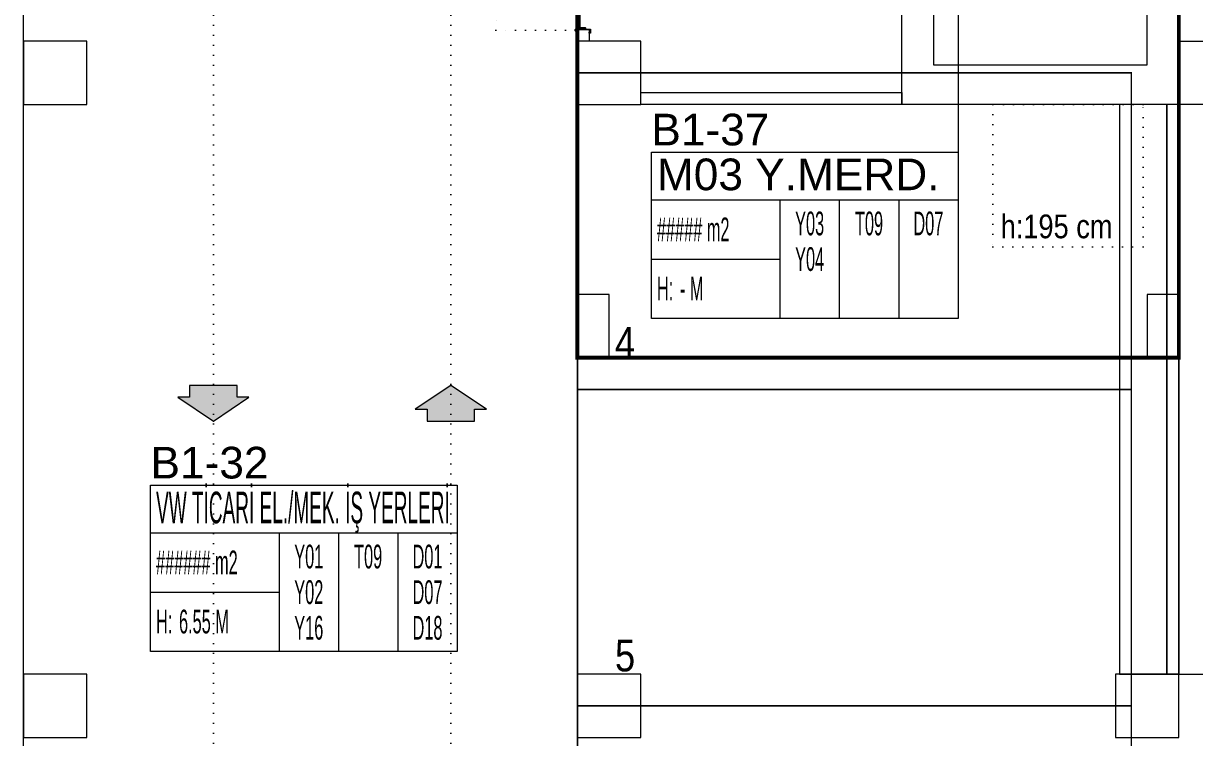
# Model space of a CAD drawing. Header units: metres. Extents: x -13933 to 152404, y -7861 to 21912.
# Drawn here: x 61360 to 62840, y 1600 to 2503 of the extents above; entities that cross this region are included whole.
import ezdxf
from ezdxf.enums import TextEntityAlignment as Align

# ---------------------------------------------------------------- set-up
doc = ezdxf.new("R2010")
doc.units = ezdxf.units.M
doc.header["$LTSCALE"] = 100
doc.header["$MEASUREMENT"] = 0
doc.linetypes.add('DOT2', pattern=[0.125, 0, -0.125])
doc.linetypes.add('HIDDEN', pattern=[0.375, 0.25, -0.125])
doc.layers.get('0').update_dxf_attribs({"color": 9, "lineweight": 9})
for name, color, linetype, lineweight in [('00', 9, 'Continuous', 9), ('01', 9, 'Continuous', 9), ('05', 9, 'Continuous', 9), ('06B', 9, 'Continuous', 9), ('06D', 9, 'Continuous', 9), ('10', 9, 'Continuous', 9), ('20', 9, 'DOT2', 9), ('21', 9, 'Continuous', 9), ('21_mahal200', 9, 'Continuous', 9)]:
    doc.layers.add(name, color=color, linetype=linetype, lineweight=lineweight)
doc.styles.add('Arial', font='arial.ttf', dxfattribs={"height": 2.5})
doc.styles.add('MuuM_TEXT-STANDART', font='ARIALN.TTF')
doc.dimstyles.new('MuuM_DIM200', dxfattribs={"dimscale": 20, "dimtxt": 2, "dimasz": 1, "dimexe": 1, "dimexo": 1, "dimgap": 1, "dimtad": 1, "dimdec": 1, "dimrnd": 0.5, "dimdsep": 46, "dimtxsty": 'MuuM_TEXT-STANDART', "dimblk": 'ARCHTICK', "dimcen": 0, "dimdle": 0.15, "dimclrd": 256, "dimclre": 256, "dimclrt": 256, "dimadec": 0, "dimazin": 0, "dimtfac": 5, "dimtdec": 1, "dimtix": 1, "dimtmove": 2, "dimatfit": 3, "dimldrblk": 'DOT', "dimfxl": 3, "dimfxlon": 1, "dimtolj": 1, "dimlwd": -1, "dimlwe": -1, "dimarcsym": 0})

# ---------------------------------------------------------------- blocks, each defined once
blk = doc.blocks.new('p-kolon_80x80')
blk.add_lwpolyline([(-40, -40), (40, -40), (40, 40), (-40, 40)], close=True)
blk = doc.blocks.new('1.bod.mimari.elk')
at = {"layer": '01'}
for points in [[(6510, -5630), (6510, -5630), (6510, -5630), (6510, -6180), (6780, -6180), (6780, -5630), (6780, -5630), (6780, -5630), (6820, -5630), (6820, -6230), (6470, -6230), (6470, -5630), (6510, -5630)], [(6060, -6550), (6100, -6550), (6100, -6470), (6060, -6470), (6060, -6550)], [(6780, -6550), (6820, -6550), (6820, -6470), (6780, -6470), (6780, -6550)]]:
    blk.add_lwpolyline(points, dxfattribs=at)
for p in [(5400, -6190), (6100, -6190), (5400, -6990), (6100, -6990), (6780, -6990)]:
    blk.add_blockref('p-kolon_80x80', p, dxfattribs=at)
blk = doc.blocks.new('p-işyeri')
at = {"color": 0, "const_width": 2}
blk.add_lwpolyline([(200, 0), (200, 700), (-200, 700), (-200, 0)], close=True, dxfattribs=at)
blk = doc.blocks.new('p-dilatasyon yeri')
at = {"layer": '06D'}
blk.add_lwpolyline([(5360, 80), (5360, 6452.7)], dxfattribs=at)
blk = doc.blocks.new('p-birim')
blk.add_lwpolyline([(0, 0), (1, 0), (1, 1), (0, 1)], close=True)
blk = doc.blocks.new('gr-p-barel kilitli kapı kolu')
at = {"flags": 128}
for points in [[(-0.9, 0.8), (-0.9, 4.9), (-11.7, 4.9), (-11.7, 6.7), (0.9, 6.7), (0.9, 0.8)], [(-0.8, 5), (0.8, 6.6)]]:
    blk.add_lwpolyline(points, dxfattribs=at)
blk.add_lwpolyline([(-2.75, 0), (-2.75, 0.7), (2.75, 0.7), (2.75, 0)])
blk.add_lwpolyline([(-1.3, 0.7), (1.3, 0.7), (1.3, 0.8), (-1.3, 0.8)], close=True)
blk = doc.blocks.new('prf-scr2')
at = {"linetype": 'DOT2', "ltscale": 10}
blk.add_line((0, 0.2), (0, -1.1), dxfattribs=at)
for p, q in [((-0.1, -0.2), (0.1, -0.3)), ((0.1, -0.2), (-0.1, -0.2)), ((0.1, -0.3), (-0.1, -0.3)), ((-0.1, -0.3), (0.1, -0.4)), ((0.1, -0.4), (-0.1, -0.4)), ((0.1, -0.5), (-0.1, -0.4)), ((-0.1, -0.4), (0.1, -0.4)), ((0.1, -0.6), (-0.1, -0.5)), ((-0.1, -0.5), (0.1, -0.5)), ((-0.1, -0.6), (0.1, -0.7)), ((0.1, -0.6), (-0.1, -0.6)), ((-0.1, -0.6), (0.1, -0.6)), ((-0.1, -0.7), (0.1, -0.8)), ((0.1, -0.7), (-0.1, -0.7)), ((-0.1, -0.8), (0.1, -0.8)), ((0.1, -0.8), (-0.1, -0.8)), ((0.1, -0.2), (0, -0.1)), ((0, -0.2), (0.1, -0.2))]:
    blk.add_line(p, q)
blk.add_lwpolyline([(0.2, 0), (-0.2, 0), (-0.2, 0), (-0.1, -0.1), (0.1, -0.1), (0.2, 0), (0.2, 0)], close=True)
for points in [[(0.2, 0), (-0.2, 0)], [(-0.1, -0.1), (-0.1, -0.2), (-0.1, -0.2), (-0.1, -0.2), (-0.1, -0.2), (-0.1, -0.3), (-0.1, -0.3), (-0.1, -0.3), (-0.1, -0.3), (-0.1, -0.4), (-0.1, -0.4), (-0.1, -0.4), (-0.1, -0.4), (-0.1, -0.4), (-0.1, -0.5), (-0.1, -0.5), (-0.1, -0.5), (-0.1, -0.5), (-0.1, -0.5), (-0.1, -0.5), (-0.1, -0.6), (-0.1, -0.6), (-0.1, -0.6), (-0.1, -0.6), (-0.1, -0.6), (-0.1, -0.7), (-0.1, -0.7), (-0.1, -0.7), (-0.1, -0.7), (-0.1, -0.7), (-0.1, -0.8), (-0.1, -0.8), (-0.1, -0.8), (-0.1, -0.8), (0, -0.9), (0, -0.9), (0, -0.9), (0.1, -0.8), (0.1, -0.8), (0.1, -0.7), (0.1, -0.7), (0.1, -0.7), (0.1, -0.7), (0.1, -0.7), (0.1, -0.7), (0.1, -0.6), (0.1, -0.6), (0.1, -0.6), (0.1, -0.6), (0.1, -0.6), (0.1, -0.5), (0.1, -0.5), (0.1, -0.5), (0.1, -0.5), (0.1, -0.4), (0.1, -0.4), (0.1, -0.4), (0.1, -0.4), (0.1, -0.4), (0.1, -0.3), (0.1, -0.3), (0.1, -0.3), (0.1, -0.3), (0.1, -0.3), (0.1, -0.3), (0.1, -0.2), (0.1, -0.2), (0.1, -0.2), (0.1, -0.2), (0.1, -0.2), (0.1, -0.1)]]:
    blk.add_lwpolyline(points)
blk = doc.blocks.new('K-SAC-01')
at = {"layer": '10'}
for points in [[(-4.6, 16.2, -0.414214), (-4.5, 16.3), (-0.1, 16.3, -0.414214), (0, 16.2), (0, 5.9), (0.2, 5.9), (0.2, 16.2, 0.414214), (-0.1, 16.5), (-4.5, 16.5, 0.414214), (-4.8, 16.2), (-4.8, 15.3, 0.414214), (-4.5, 15), (-3.4, 15), (-3.4, 15.2), (-4.5, 15.2, -0.414214), (-4.6, 15.3)], [(104.6, 16.2, 0.414214), (104.5, 16.3), (100.1, 16.3, 0.414214), (100, 16.2), (100, 5.9), (99.8, 5.9), (99.8, 16.2, -0.414214), (100.1, 16.5), (104.5, 16.5, -0.414214), (104.8, 16.2), (104.8, 15.3, -0.414214), (104.5, 15), (103.4, 15), (103.4, 15.2), (104.5, 15.2, 0.414214), (104.6, 15.3)], [(0.2, 10.3, -0.414214), (0.5, 10.6), (1.5, 10.6, -0.414214), (1.8, 10.3), (1.8, 3.9, -0.414214), (1.5, 3.6, -0.414214), (1.2, 3.9), (1.2, 4.8), (0.2, 4.8), (0.2, -1.2, -0.414214), (-0.1, -1.5), (-4.5, -1.5, -0.414214), (-4.8, -1.2), (-4.8, -0.3, -0.414214), (-4.5, 0), (-3.4, 0), (-3.4, -0.2), (-4.5, -0.2, 0.414214), (-4.6, -0.3), (-4.6, -1.2, 0.414214), (-4.5, -1.3), (-0.1, -1.3, 0.414214), (0, -1.2), (0, 5), (1.4, 5), (1.4, 3.9, 0.414214), (1.5, 3.8, 0.414214), (1.6, 3.9), (1.6, 10.3, 0.414214), (1.5, 10.4), (0.5, 10.4, 0.414214), (0.4, 10.3), (0.4, 9.4), (0.2, 9.4)], [(-0.4, -2), (1, -1.4), (1, 1.5), (1.2, 1.5), (1.2, -1.5), (-0.3, -2.2, -14.796002)], [(99.8, 10.3, 0.414214), (99.5, 10.6), (98.5, 10.6, 0.414214), (98.2, 10.3), (98.2, 3.9, 0.414214), (98.5, 3.6, 0.414214), (98.8, 3.9), (98.8, 4.8), (99.8, 4.8), (99.8, -1.2, 0.414214), (100.1, -1.5), (104.5, -1.5, 0.414214), (104.8, -1.2), (104.8, -0.3, 0.414214), (104.5, 0), (103.4, 0), (103.4, -0.2), (104.5, -0.2, -0.414214), (104.6, -0.3), (104.6, -1.2, -0.414214), (104.5, -1.3), (100.1, -1.3, -0.414214), (100, -1.2), (100, 5), (98.6, 5), (98.6, 3.9, -0.414214), (98.5, 3.8, -0.414214), (98.4, 3.9), (98.4, 10.3, -0.414214), (98.5, 10.4), (99.5, 10.4, -0.414214), (99.6, 10.3), (99.6, 9.4), (99.8, 9.4)]]:
    blk.add_lwpolyline(points, format="xyb", close=True, dxfattribs=at)
for points in [[(98.8, 0.1), (98.8, 2.1), (99.1, 2.1), (99.1, 3.2), (1.5, 3.2), (1.5, 2.1), (1.8, 2.1), (1.8, 0.1), (1.5, 0.1), (1.5, 1.9), (1.2, 1.9), (1.2, 3.5), (99.4, 3.5), (99.4, 1.9), (99.1, 1.9), (99.1, 0.1)], [(98.8, 2.1), (98.8, 0.1), (99.4, 0.1), (99.4, -1.5), (1.2, -1.5), (1.2, 0.1), (1.8, 0.1), (1.8, 2.1), (2.1, 2.1), (2.1, -0.1), (1.5, -0.1), (1.5, -1.2), (99.1, -1.2), (99.1, -0.1), (98.5, -0.1), (98.5, 2.1), (98.8, 2.1)]]:
    blk.add_lwpolyline(points, dxfattribs=at)
for points in [[(2.1, 3), (8.1, 3), (8.1, -1), (2.1, -1)], [(2.4, 2.7), (7.8, 2.7), (7.8, -0.7), (2.4, -0.7)], [(98.5, 3), (92.5, 3), (92.5, -1), (98.5, -1)], [(98.2, 2.7), (92.8, 2.7), (92.8, -0.7), (98.2, -0.7)]]:
    blk.add_lwpolyline(points, close=True, dxfattribs=at)
blk.add_circle((-0.9, -2.5), 0.55, dxfattribs=at)
at = {"layer": '20', "linetype": 'HIDDEN'}
for points in [[(-0.2, -1.3), (-0.2, 0), (-1.7, 0), (-1.7, -1.3)], [(-0.4, -2), (-0.4, -0.2), (-1.5, -0.2), (-1.5, -2)]]:
    blk.add_lwpolyline(points, dxfattribs=at)
at = {"layer": '20'}
blk.add_lwpolyline([(-0.9, -2.5), (-0.9, -102.9)], dxfattribs=at)
blk.add_arc((-0.9, -2.5), 100.4, 270, 1.5131, dxfattribs=at)
at = {"layer": '06B'}
blk.add_blockref('gr-p-barel kilitli kapı kolu', (91.4, 3.5), dxfattribs=at)
at = {"layer": '06B', "xscale": -1, "rotation": 180}
blk.add_blockref('gr-p-barel kilitli kapı kolu', (91.4, -1.5), dxfattribs=at)
at = {"layer": '10', "xscale": -1, "rotation": 90}
blk.add_blockref('prf-scr2', (1.5, 1), dxfattribs=at)
at = {"layer": '10', "rotation": 270}
blk.add_blockref('prf-scr2', (99.1, 1.2), dxfattribs=at)
blk = doc.blocks.new('0_arrow1')
blk.add_hatch(color=254).paths.add_polyline_path([(0, 0), (-22.5, -15), (-15, -15), (-15, -22.5), (15, -22.5), (15, -15), (22.5, -15)])
at = {"linetype": 'ByBlock', "lineweight": -2}
blk.add_lwpolyline([(15, -22.5), (-15, -22.5), (-15, -15), (-22.5, -15), (0, 0), (22.5, -15), (15, -15)], close=True, dxfattribs=at)
blk.add_point((0, 0))
blk = doc.blocks.new('_ArchTick')
at = {"color": 0, "linetype": 'ByBlock', "const_width": 0.15}
blk.add_lwpolyline([(-0.5, -0.5), (0.5, 0.5)], dxfattribs=at)
blk = doc.blocks.new('_Dot')
at = {"color": 0, "linetype": 'ByBlock', "lineweight": -2}
blk.add_line((-0.5, 0), (-1, 0), dxfattribs=at)
at = {"color": 0, "linetype": 'ByBlock', "const_width": 0.5}
blk.add_lwpolyline([(-0.25, 0, 1), (0.25, 0, 1)], format="xyb", close=True, dxfattribs=at)
blk = doc.blocks.new('0_roomno2')
blk.add_lwpolyline([(19.375, -10.5), (0, -10.5), (0, 0), (19.375, 0)], close=True)
for points in [[(0, -3), (19.375, -3)], [(8.125, -3), (8.125, -10.5)], [(11.875, -3), (11.875, -10.5)], [(15.625, -3), (15.625, -10.5)], [(0, -6.75), (8.125, -6.75)]]:
    blk.add_lwpolyline(points)
at = {"style": 'MuuM_TEXT-STANDART', "width": 0.6}
blk.add_text('H:', height=1.5, dxfattribs=at).set_placement((0.35, -8.608), align=Align.MIDDLE_LEFT)
at = {"style": 'Arial'}
blk.add_attdef('ODANO', (0, 1.17), '', height=2, dxfattribs=at)
blk.add_attdef('MEKANADI', text='', height=2, dxfattribs=at).set_placement((0.35, -3), align=Align.BOTTOM_LEFT)
at = {"style": 'MuuM_TEXT-STANDART', "width": 0.6}
for tag, p in [('M2', (0.35, -4.875)), ('TEMIZTAVANYUKSEKLIGI', (1.8, -8.608))]:
    blk.add_attdef(tag, text='', height=1.5, dxfattribs=at).set_placement(p, align=Align.MIDDLE_LEFT)
for tag, p in [('YER01', (10, -4.5)), ('TAVAN01', (13.75, -4.5)), ('DUVAR01', (17.5, -4.5)), ('YER02', (10, -6.75)), ('TAVAN02', (13.75, -6.75)), ('DUVAR02', (17.5, -6.75)), ('YER03', (10, -9)), ('TAVAN03', (13.75, -9)), ('DUVAR03', (17.5, -9))]:
    blk.add_attdef(tag, text='', height=1.5, dxfattribs=at).set_placement(p, align=Align.MIDDLE_CENTER)
blk = doc.blocks.new('1.bod.mimari1.elk')
at = {"layer": '00'}
for points in [[(6060, -6135), (6075, -6135), (6075, -6150)], [(6075, -6150), (6060, -6150), (6060, -6135)], [(6400, -6215), (6470, -6215), (6470, -6230), (6140, -6230), (6140, -6215), (6400, -6215)]]:
    blk.add_lwpolyline(points, dxfattribs=at)
blk.add_lwpolyline([(6820, -6950), (6820, -6230), (6805, -6230), (6805, -6950)], close=True, dxfattribs=at)
at = {"layer": '06D', "linetype": 'DOT2'}
for points in [[(5600, -2652.1), (5600, -7740, 0.4142136), (6200, -8340)], [(5900, -2652.1), (5900, -7740, 0.4142136), (6200, -8040)]]:
    blk.add_lwpolyline(points, format="xyb", dxfattribs=at)
at = {"layer": '20', "ltscale": 2, "const_width": 5}
blk.add_lwpolyline([(6820, -6550), (6060, -6550), (6060, -4550), (6820, -4550)], close=True, dxfattribs=at)
at = {"layer": '20'}
blk.add_lwpolyline([(6585, -6410), (6775, -6410), (6775, -6230), (6585, -6230)], close=True, dxfattribs=at)
blk.add_blockref('p-dilatasyon yeri', (0, -8630))
at = {"xscale": -1, "rotation": 270}
blk.add_blockref('K-SAC-01', (6060, -6135), dxfattribs=at)
at = {"layer": '05', "xscale": 60.00000000000003}
for p, yscale in [((6820, -6150), 500), ((6820, -6950), 720)]:
    blk.add_blockref('p-birim', p, dxfattribs=dict(at, yscale=yscale))
at = {"layer": '05', "xscale": 60, "yscale": 720, "rotation": 180}
blk.add_blockref('p-birim', (6805, -6230), dxfattribs=at)
at = {"layer": '06D', "color": 89, "linetype": 'HIDDEN', "true_color": 0x2e4d23, "rotation": 90}
for p in [(6760, -6390), (6760, -6790), (6760, -7190)]:
    blk.add_blockref('p-işyeri', p, dxfattribs=at)
at = {"layer": '06D', "xscale": -2, "yscale": 2, "zscale": 2, "rotation": 180}
blk.add_blockref('0_arrow1', (5600, -6630), dxfattribs=at)
at = {"layer": '06D', "xscale": -2, "yscale": 2, "zscale": 2}
blk.add_blockref('0_arrow1', (5900, -6585), dxfattribs=at)
at = {"layer": '21_mahal200'}
ref = blk.add_blockref('0_roomno2', (6153.51, -6290.28), dxfattribs=dict(at, xscale=20, yscale=20, zscale=20))
ref.add_attrib('ODANO', 'B1-37', (6153.51, -6281.64), dxfattribs={"layer": '0', "height": 40, "style": 'Arial'})
ref.add_attrib('MEKANADI', 'M03 Y.MERD.', dxfattribs={"layer": '0', "height": 40, "style": 'Arial'}).set_placement((6160.51, -6350.28), align=Align.BOTTOM_LEFT)
ref.add_attrib('M2', '##### m2', dxfattribs={"layer": '0', "height": 30, "style": 'MuuM_TEXT-STANDART', "width": 0.6}).set_placement((6160.51, -6387.78), align=Align.MIDDLE_LEFT)
ref.add_attrib('TEMIZTAVANYUKSEKLIGI', '- M', dxfattribs={"layer": '0', "height": 30, "style": 'MuuM_TEXT-STANDART', "width": 0.6}).set_placement((6189.51, -6462.44), align=Align.MIDDLE_LEFT)
ref.add_attrib('YER01', 'Y03', dxfattribs={"layer": '0', "height": 30, "style": 'MuuM_TEXT-STANDART', "width": 0.6}).set_placement((6353.51, -6380.28), align=Align.MIDDLE_CENTER)
ref.add_attrib('TAVAN01', 'T09', dxfattribs={"layer": '0', "height": 30, "style": 'MuuM_TEXT-STANDART', "width": 0.6}).set_placement((6428.51, -6380.28), align=Align.MIDDLE_CENTER)
ref.add_attrib('DUVAR01', 'D07', dxfattribs={"layer": '0', "height": 30, "style": 'MuuM_TEXT-STANDART', "width": 0.6}).set_placement((6503.51, -6380.28), align=Align.MIDDLE_CENTER)
ref.add_attrib('YER02', 'Y04', dxfattribs={"layer": '0', "height": 30, "style": 'MuuM_TEXT-STANDART', "width": 0.6}).set_placement((6353.51, -6425.28), align=Align.MIDDLE_CENTER)
ref = blk.add_blockref('0_roomno2', (5520.6, -6711.22), dxfattribs=dict(at, xscale=20, yscale=20, zscale=20))
ref.add_attrib('ODANO', 'B1-32', (5520.6, -6702.58), dxfattribs={"layer": '0', "height": 40, "style": 'Arial'})
ref.add_attrib('MEKANADI', 'VW TİCARİ EL./MEK. İŞ YERLERİ', dxfattribs={"layer": '0', "height": 40, "style": 'Arial', "width": 0.43}).set_placement((5527.6, -6771.22), align=Align.BOTTOM_LEFT)
ref.add_attrib('M2', '###### m2', dxfattribs={"layer": '0', "height": 30, "style": 'MuuM_TEXT-STANDART', "width": 0.6}).set_placement((5527.6, -6808.72), align=Align.MIDDLE_LEFT)
ref.add_attrib('TEMIZTAVANYUKSEKLIGI', '6.55 M', dxfattribs={"layer": '0', "height": 30, "style": 'MuuM_TEXT-STANDART', "width": 0.6}).set_placement((5556.6, -6883.38), align=Align.MIDDLE_LEFT)
ref.add_attrib('YER01', 'Y01', dxfattribs={"layer": '0', "height": 30, "style": 'MuuM_TEXT-STANDART', "width": 0.6}).set_placement((5720.6, -6801.22), align=Align.MIDDLE_CENTER)
ref.add_attrib('TAVAN01', 'T09', dxfattribs={"layer": '0', "height": 30, "style": 'MuuM_TEXT-STANDART', "width": 0.6}).set_placement((5795.6, -6801.22), align=Align.MIDDLE_CENTER)
ref.add_attrib('DUVAR01', 'D01', dxfattribs={"layer": '0', "height": 30, "style": 'MuuM_TEXT-STANDART', "width": 0.6}).set_placement((5870.6, -6801.22), align=Align.MIDDLE_CENTER)
ref.add_attrib('YER02', 'Y02', dxfattribs={"layer": '0', "height": 30, "style": 'MuuM_TEXT-STANDART', "width": 0.6}).set_placement((5720.6, -6846.22), align=Align.MIDDLE_CENTER)
ref.add_attrib('DUVAR02', 'D07', dxfattribs={"layer": '0', "height": 30, "style": 'MuuM_TEXT-STANDART', "width": 0.6}).set_placement((5870.6, -6846.22), align=Align.MIDDLE_CENTER)
ref.add_attrib('YER03', 'Y16', dxfattribs={"layer": '0', "height": 30, "style": 'MuuM_TEXT-STANDART', "width": 0.6}).set_placement((5720.6, -6891.22), align=Align.MIDDLE_CENTER)
ref.add_attrib('DUVAR03', 'D18', dxfattribs={"layer": '0', "height": 30, "style": 'MuuM_TEXT-STANDART', "width": 0.6}).set_placement((5870.6, -6891.22), align=Align.MIDDLE_CENTER)
at = {"layer": '21', "style": 'MuuM_TEXT-STANDART'}
blk.add_text('h:195 cm', height=30, dxfattribs=at).set_placement((6594.84, -6399.01))
for s, p in [('4', (6107.52, -6563.02)), ('5', (6107.52, -6958.33))]:
    blk.add_text(s, height=40, dxfattribs=at).set_placement(p, align=Align.BOTTOM_LEFT)
at = {"layer": '21_mahal200'}
blk.add_leader([(6541.01, -6085.03), (6541.01, -6290.28)], dimstyle='MuuM_DIM200', override={"dimasz": 1, "dimfxl": 10}, dxfattribs=at)

msp = doc.modelspace()

# ---------------------------------------------------------------- block references
at = {"layer": '06D'}
for name in ['1.bod.mimari.elk', '1.bod.mimari1.elk']:
    msp.add_blockref(name, (56000, 8630), dxfattribs=at)

doc.saveas('drawing.dxf')
